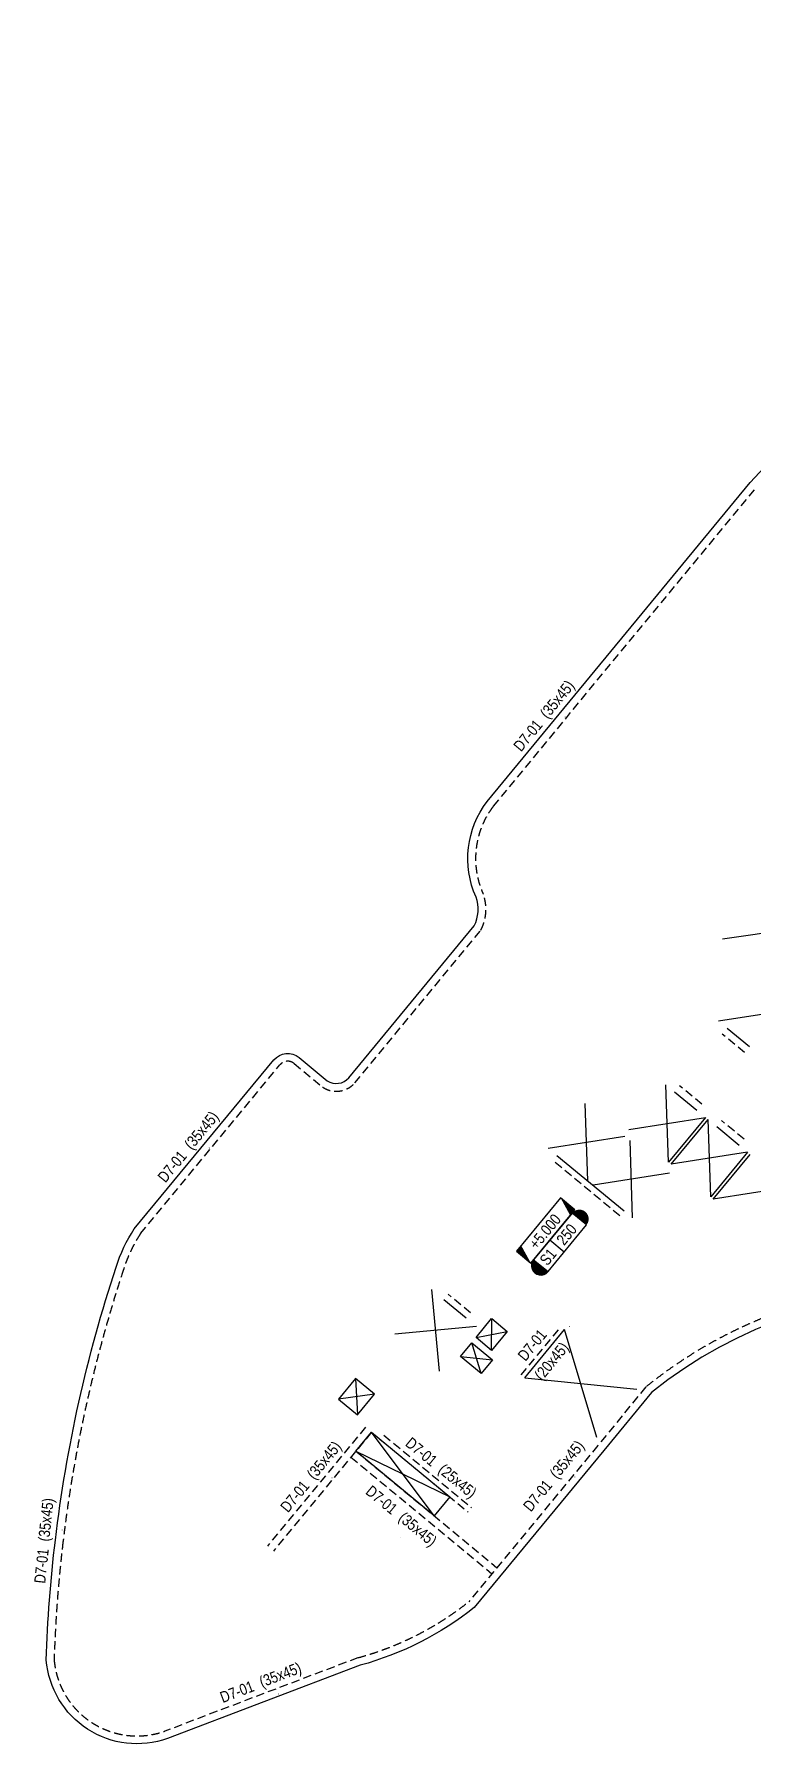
# Model space of a CAD drawing. Header units: millimetres. Extents: x 5400 to 3023951, y -127214 to 225084.
# Drawn here: x 866965 to 899169, y 14723 to 91281 of the extents above; entities that cross this region are included whole.
import ezdxf
from ezdxf.enums import TextEntityAlignment as Align

# ---------------------------------------------------------------- set-up
doc = ezdxf.new("R2010")
doc.units = ezdxf.units.MM
doc.header["$LTSCALE"] = 100
doc.linetypes.add('HIDDEN', pattern=[0.375, 0.25, -0.125])
for name, color, linetype in [('ccu11-Manh', 8, 'Continuous'), ('ccu11-Thay', 7, 'Continuous'), ('ccu12-Chidan', 9, 'Continuous'), ('ccu12-Khuat', 9, 'HIDDEN'), ('ccu12-Lomo', 2, 'Continuous'), ('ccu12-Text', 31, 'Continuous'), ('ccu12-Thay', 7, 'Continuous')]:
    doc.layers.add(name, color=color, linetype=linetype)
doc.layers.add('ccu12-Tencaukien', color=9, linetype='Continuous', lineweight=15)
doc.layers.add('KC-Tencaukien', color=9, linetype='Continuous', lineweight=15)
doc.styles.add('Arial Narrow', font='ARIALN.TTF')

# ---------------------------------------------------------------- blocks, each defined once
blk = doc.blocks.new('*U50')
at = {"layer": 'ccu12-Tencaukien', "color": 8, "ltscale": 10000}
blk.add_line((361, -155), (354, -155), dxfattribs=at)
at = {"layer": 'ccu12-Text', "color": 2, "style": 'Arial Narrow', "width": 0.8}
blk.add_attdef('SH', text='', height=300, dxfattribs=at).set_placement((276, 6), align=Align.BOTTOM_RIGHT)
at = {"layer": 'ccu12-Text', "color": 31, "style": 'Arial Narrow', "width": 0.8}
for tag, p in [('(', (508, -75)), ('KT', (633, -75)), (')', (963, -75))]:
    blk.add_attdef(tag, text='', height=250, dxfattribs=at).set_placement(p, align=Align.BOTTOM_LEFT)
blk = doc.blocks.new('*U51')
at = {"layer": 'ccu12-Tencaukien', "color": 8, "ltscale": 10000}
blk.add_line((361, -155), (354, -155), dxfattribs=at)
at = {"layer": 'ccu12-Text', "color": 2, "style": 'Arial Narrow', "width": 0.8}
blk.add_attdef('SH', text='', height=300, dxfattribs=at).set_placement((276, 6), align=Align.BOTTOM_RIGHT)
at = {"layer": 'ccu12-Text', "color": 31, "style": 'Arial Narrow', "width": 0.8}
for tag, p in [('(', (508, -75)), ('KT', (633, -75)), (')', (963, -75))]:
    blk.add_attdef(tag, text='', height=250, dxfattribs=at).set_placement(p, align=Align.BOTTOM_LEFT)
blk = doc.blocks.new('*U40')
at = {"layer": 'ccu12-Tencaukien', "color": 8, "ltscale": 10000}
blk.add_line((361, -155), (354, -155), dxfattribs=at)
at = {"layer": 'ccu12-Text', "color": 2, "style": 'Arial Narrow', "width": 0.8}
blk.add_attdef('SH', text='', height=300, dxfattribs=at).set_placement((276, 6), align=Align.BOTTOM_RIGHT)
at = {"layer": 'ccu12-Text', "color": 31, "style": 'Arial Narrow', "width": 0.8}
for tag, p in [('(', (508, -75)), ('KT', (633, -75)), (')', (963, -75))]:
    blk.add_attdef(tag, text='', height=250, dxfattribs=at).set_placement(p, align=Align.BOTTOM_LEFT)
blk = doc.blocks.new('ccu11-cmb-flat-8')
at = {"layer": 'ccu12-Chidan', "color": 7}
blk.add_lwpolyline([(0, 0), (1550, 0), (1550, 419), (0, 419)], close=True, dxfattribs=at)
at = {"layer": 'ccu12-Chidan'}
for points in [[(0, 0), (166, 419), (0, 419)], [(1550, 419), (1383, 0), (1550, 0)]]:
    blk.add_solid(points, dxfattribs=at)
at = {"layer": 'ccu12-Chidan', "color": 31, "style": 'Arial Narrow', "width": 0.8}
blk.add_attdef('+100.00', text='', height=250, dxfattribs=at).set_placement((745, 206), align=Align.MIDDLE_CENTER)
blk = doc.blocks.new('ccu11-chieudaysan-flat-2')
at = {"layer": 'ccu12-Chidan'}
for points in [[(-569, 0), (-569, 419, 1)], [(788, 419), (788, 0, 1)]]:
    blk.add_hatch(color=8, dxfattribs=at).paths.add_polyline_path(points)
at = {"layer": 'ccu12-Chidan', "color": 7}
blk.add_line((0, 0), (0, 419), dxfattribs=at)
blk.add_lwpolyline([(-569, 0), (788, 0), (788, 419), (-569, 419)], close=True, dxfattribs=at)
blk.add_arc((-569, 209), 209, 90, 270.0001, dxfattribs=at)
at = {"layer": 'ccu12-Chidan', "color": 31, "style": 'Arial Narrow', "width": 0.7}
for tag, p in [('S00', (-488, 209)), ('200', (100, 209))]:
    blk.add_attdef(tag, text='', height=250, dxfattribs=at).set_placement(p, align=Align.MIDDLE_LEFT)
blk = doc.blocks.new('*U45')
at = {"layer": 'ccu12-Tencaukien', "color": 8, "ltscale": 10000}
blk.add_line((361, -155), (354, -155), dxfattribs=at)
at = {"layer": 'ccu12-Text', "color": 2, "style": 'Arial Narrow', "width": 0.8}
blk.add_attdef('SH', text='', height=300, dxfattribs=at).set_placement((276, 6), align=Align.BOTTOM_RIGHT)
at = {"layer": 'ccu12-Text', "color": 31, "style": 'Arial Narrow', "width": 0.8}
for tag, p in [('(', (508, -75)), ('KT', (633, -75)), (')', (963, -75))]:
    blk.add_attdef(tag, text='', height=250, dxfattribs=at).set_placement(p, align=Align.BOTTOM_LEFT)
blk = doc.blocks.new('*U58')
at = {"layer": 'ccu12-Tencaukien', "color": 8, "ltscale": 10000}
blk.add_line((361, -155), (354, -155), dxfattribs=at)
at = {"layer": 'ccu12-Text', "color": 2, "style": 'Arial Narrow', "width": 0.8}
blk.add_attdef('SH', text='', height=300, dxfattribs=at).set_placement((276, 6), align=Align.BOTTOM_RIGHT)
at = {"layer": 'ccu12-Text', "color": 31, "style": 'Arial Narrow', "width": 0.8}
for tag, p in [('(', (508, -75)), ('KT', (633, -75)), (')', (963, -75))]:
    blk.add_attdef(tag, text='', height=250, dxfattribs=at).set_placement(p, align=Align.BOTTOM_LEFT)
blk = doc.blocks.new('Lomo T2')
at = {"layer": 'ccu11-Manh', "ltscale": 0.5}
for p, q in [((67418, 78152, 0), (63980, 79955)), ((51974, 79189, 0), (50533, 78862, 0)), ((51786, 78514, 0), (50722, 79539, 0)), ((63762, 79185), (67635, 78922, 0)), ((69413, 75826, 0), (69735, 74391, 0)), ((69059, 74575, 0), (70086, 75635, 0)), ((75972, 75009, 0), (77057, 75168, 0)), ((76933, 74736, 0), (76094, 75440, 0)), ((75374, 72893, 0), (76453, 74873, 0)), ((75972, 75009, 0), (75855, 72757, 0)), ((25535, 46546), (27890, 48298)), ((27350, 48744), (26075, 46101)), ((33081, 44140, 0), (32101, 41383, 0)), ((33852, 43504, 0), (31330, 42020, 0)), ((49386, 42341, 0), (47168, 40373, 0)), ((47849, 42775, 0), (48707, 39936, 0)), ((56100, 40703, 0), (55347, 39877, 0)), ((55829, 39741, 0), (55619, 40839, 0)), ((57170, 39362, 0), (56197, 40676, 0)), ((55925, 39714, 0), (57442, 40324, 0)), ((65655, 35663, 0), (64921, 35455, 0)), ((65546, 35279, 0), (65029, 35840, 0)), ((67367, 35179, 0), (65739, 35224, 0)), ((65849, 35608, 0), (67258, 34794, 0)), ((45671, 32651), (47467, 32974)), ((47250, 32205), (45889, 33420)), ((45298, 32652), (47005, 31339)), ((68773, 32235), (67404, 31794)), ((68553, 31469), (67618, 32561)), ((47223, 32108), (45080, 31882)), ((50473, 27798, 0), (49106, 27353, 0)), ((49318, 28122, 0), (50256, 27029, 0)), ((9575, 21015), (9581, 22437)), ((8880, 21588), (10275, 21863)), ((8179, 20740, 0), (9614, 20593, 0)), ((9104, 19976, 0), (8689, 21357, 0)), ((3478, 19759, 0), (3562, 18133)), ((4326, 19058), (2714, 18834))]:
    blk.add_line(p, q, dxfattribs=at)
at = {"layer": 'ccu12-Lomo', "ltscale": 0.5, "elevation": 0}
for points in [[(63980, 79955), (67635, 78922), (67418, 78152), (63762, 79185), (63980, 79955)], [(51786, 78514), (51974, 79189), (50722, 79539), (50533, 78862), (51784, 78516)], [(69413, 75826), (70086, 75635), (69735, 74391), (69059, 74575), (69413, 75826)], [(76933, 74736), (77057, 75168), (76094, 75440), (75374, 72893), (75855, 72757), (76453, 74873), (76933, 74736)], [(27350, 48744), (25535, 46546), (26075, 46101), (27890, 48298), (27350, 48744)], [(33852, 43504), (32101, 41383), (31330, 42020), (33081, 44140), (33852, 43504)], [(47849, 42775), (49386, 42341), (48707, 39936), (47168, 40373), (47849, 42775)], [(55829, 39741), (56100, 40703), (55619, 40839), (55347, 39877), (55829, 39741)], [(55925, 39714), (56197, 40676), (57442, 40324), (57170, 39362), (55925, 39714)], [(65029, 35840), (65655, 35663), (65546, 35279), (64921, 35455), (65029, 35840)], [(65847, 35608), (65739, 35224), (67258, 34794), (67367, 35179), (65849, 35608)], [(45671, 32651), (45889, 33420), (47467, 32974), (47250, 32205), (45671, 32651)], [(45298, 32652), (47223, 32108), (47005, 31338), (45080, 31882), (45298, 32652)], [(68773, 32235), (67618, 32561), (67404, 31794), (68553, 31469), (68770, 32237)], [(49318, 28122), (50473, 27798), (50256, 27029), (49106, 27353), (49318, 28122)], [(8179, 20740), (8689, 21357), (9614, 20593), (9104, 19976), (8179, 20740)], [(4326, 19058), (3478, 19759), (2714, 18834), (3562, 18133), (4326, 19058)]]:
    blk.add_lwpolyline(points, dxfattribs=at)
at = {"layer": 'ccu12-Lomo', "ltscale": 0.5}
blk.add_lwpolyline([(9581, 22437), (10275, 21863), (9575, 21015), (8880, 21588), (9580, 22436)], dxfattribs=at)
blk = doc.blocks.new('*U49')
at = {"layer": 'ccu12-Tencaukien', "color": 8, "ltscale": 10000}
blk.add_line((361, -155), (354, -155), dxfattribs=at)
at = {"layer": 'ccu12-Text', "color": 2, "style": 'Arial Narrow', "width": 0.8}
blk.add_attdef('SH', text='', height=300, dxfattribs=at).set_placement((276, 6), align=Align.BOTTOM_RIGHT)
at = {"layer": 'ccu12-Text', "color": 31, "style": 'Arial Narrow', "width": 0.8}
for tag, p in [('(', (508, -75)), ('KT', (633, -75)), (')', (963, -75))]:
    blk.add_attdef(tag, text='', height=250, dxfattribs=at).set_placement(p, align=Align.BOTTOM_LEFT)

msp = doc.modelspace()

# ---------------------------------------------------------------- linework, layer by layer
at = {"layer": 'ccu11-Manh', "ltscale": 0.5}
for p, q in [((897812, 50767.5), (901281.2, 51274.5)), ((897629.9, 47091.9), (901058.9, 47632.1, 0)), ((895391.7, 40769.7), (895273.9, 44239)), ((891778.3, 39927.8, 0), (891660.5, 43397.2, 0)), ((893618.3, 42234.3), (897047.3, 42774.5, 0)), ((897280.8, 39209.7, 0), (897162.9, 42679, 0)), ((890004.9, 41392.4, 0), (893433.9, 41932.6, 0)), ((893783.1, 38272.2, 0), (893665.3, 41741.6, 0)), ((898936.4, 41214.4, 0), (895507.3, 40674.2, 0)), ((895438.7, 40277, 0), (892009.7, 39736.8, 0)), ((900825.5, 39654.3), (897396.4, 39114.1)), ((885132.6, 31409.4), (884783.4, 35069.7)), ((886788.2, 33414.2), (883127.8, 33065)), ((892185.3, 28438.2, 0), (890729.8, 33271.6)), ((888946.9, 31112.6), (893968.3, 30597.2, 0))]:
    msp.add_line(p, q, dxfattribs=at)
at = {"layer": 'ccu11-Manh', "ltscale": 30}
msp.add_lwpolyline([(884883.9, 24935.7), (882083.3, 28675.1)], dxfattribs=at)
at = {"layer": 'ccu11-Manh', "ltscale": 30, "elevation": 0}
msp.add_lwpolyline([(881382.9, 27826.9), (885584.3, 25783.8)], dxfattribs=at)
at = {"layer": 'ccu11-Thay', "ltscale": 0.5}
for p, q in [((898015.4, 46773.6), (899017.8, 45945.8, 0)), ((895659.4, 43920.7), (896661.8, 43092.9, 0)), ((897548.5, 42360.6, 0), (898550.8, 41532.8, 0)), ((890390.4, 41074, 0), (893397.6, 38590.6, 0)), ((885323.2, 34624), (886325.5, 33796.2))]:
    msp.add_line(p, q, dxfattribs=at)
at = {"layer": 'ccu11-Thay'}
for p, q in [((897047.3, 42774.5, 0), (895391.7, 40769.7)), ((895507.3, 40674.2, 0), (897162.9, 42679, 0)), ((898936.4, 41214.4, 0), (897280.8, 39209.7, 0)), ((897396.4, 39114.1), (899052, 41118.9, 0))]:
    msp.add_line(p, q, dxfattribs=at)
at = {"layer": 'ccu12-Khuat', "ltscale": 15}
for p, q in [((898794.9, 45675.9, 0), (897792.5, 46503.7)), ((896884.6, 43362.7, 0), (895882.2, 44190.5)), ((898773.7, 41802.7, 0), (897771.3, 42630.4, 0)), ((893206.5, 38359.3, 0), (890199.4, 40842.7, 0)), ((886516.6, 34027.5), (885514.2, 34855.3)), ((888792.7, 31240), (890575.6, 33399)), ((881813.5, 28897.9), (877419.8, 23577.6)), ((882083.3, 28675.1), (877689.6, 23354.8)), ((882476.6, 28350.3), (886409, 25102.8)), ((882635.8, 28543.1), (886568.1, 25295.6)), ((881382.9, 27826.9), (887700.1, 22609.9)), ((881160, 27557), (887477.2, 22340))]:
    msp.add_line(p, q, dxfattribs=at)
at = {"layer": 'ccu12-Khuat', "ltscale": 15, "elevation": 0}
msp.add_lwpolyline([(921150.7, 30139.7, 0.3645198), (894379.1, 30705.2), (892216.7, 28079), (886437, 21080.3, -0.1018223), (881469.7, 18574.9), (872822.1, 15288.4, -0.4909488), (867859.5, 18482.2, -0.0220421), (868261.6, 23796.9, -0.050333), (870971.8, 35963.9, -0.0708354), (871734.5, 37573.1), (877978.3, 45124.9, -0.4142019), (878612, 45185.5), (879884.2, 44134.9, 0.380323), (881334.4, 44320.3), (886978.6, 51154.8, 0.2104612), (887090.7, 52771.9, -0.2775668), (887544.5, 56708.5), (899322.9, 70978.2, -0.1140935)], format="xyb", dxfattribs=at)
at = {"layer": 'ccu12-Thay', "ltscale": 0.5}
msp.add_line((888946.9, 31112.6), (890729.8, 33271.6), dxfattribs=at)
at = {"layer": 'ccu12-Thay', "ltscale": 0.5, "elevation": 0}
msp.add_lwpolyline([(920910.6, 29884.8, 0.3638549), (894626.4, 30454.9), (892486.7, 27856.3), (886683.4, 20829.1, -0.1021747), (881578, 18241.6), (872942.9, 14959.9, -0.4928533), (867509.1, 18473.1, -0.022125), (867914.1, 23838.7, -0.0503201), (870638.5, 36070.9, -0.0714261), (871453, 37781.9), (877708.5, 45347.9, -0.4142019), (878834.9, 45455.4), (880093.7, 44415.8, 0.3732637), (881067.8, 44547.1), (886684.6, 51348.4, 0.2029712), (886765.8, 52640.9, -0.2769801), (887270.9, 56926.8), (899054.5, 71202.9, -0.1142244), (902958.9, 74105.4, -0.2930793)], format="xyb", dxfattribs=at)
at = {"layer": 'ccu12-Thay', "ltscale": 0.5}
msp.add_lwpolyline([(885584.3, 25783.8), (884883.9, 24935.7), (881382.9, 27826.9), (882083.3, 28675.1)], close=True, dxfattribs=at)

# ---------------------------------------------------------------- block references
at = {"layer": 'ccu12-Lomo'}
msp.add_blockref('Lomo T2', (877885.2, 11326.5), dxfattribs=at)
at = {"layer": 'ccu12-Tencaukien'}
ref = msp.add_blockref('*U50', (890125.9, 60386.4), dxfattribs=dict(at, xscale=1.815893337873054, yscale=1.815893337873054, zscale=1.815893337873054, rotation=50.44092590918682))
ref.add_attrib('KT', '(35x45)', dxfattribs={"color": 31, "height": 500, "rotation": 50.440926, "style": 'Arial Narrow'}).set_placement((890088.9, 60494.9, 0), align=Align.BOTTOM_LEFT)
ref.add_attrib('SH', 'D7-01', dxfattribs={"color": 2, "height": 500, "rotation": 50.440926, "style": 'Arial Narrow'}).set_placement((889894.8, 60224, 0), align=Align.BOTTOM_RIGHT)
ref = msp.add_blockref('*U45', (874185.6, 41084.4, 0), dxfattribs=dict(at, xscale=1.815893337873054, yscale=1.815893337873054, zscale=1.815893337873054, rotation=50.44092590918682))
ref.add_attrib('KT', '(35x45)', dxfattribs={"color": 31, "height": 500, "rotation": 50.440926, "style": 'Arial Narrow'}).set_placement((874148.5, 41192.9, 0), align=Align.BOTTOM_LEFT)
ref.add_attrib('SH', 'D7-01', dxfattribs={"color": 2, "height": 500, "rotation": 50.440926, "style": 'Arial Narrow'}).set_placement((873954.4, 40922, 0), align=Align.BOTTOM_RIGHT)
ref = msp.add_blockref('*U58', (890319.5, 33089.1), dxfattribs=dict(at, xscale=1.815893337873054, yscale=1.815893337873054, zscale=1.815893337873054, rotation=50.44092590918682))
ref.add_attrib('KT', '(20x45)', dxfattribs={"color": 31, "height": 500, "rotation": 50.440926, "style": 'Arial Narrow'}).set_placement((889835.7, 30853.9, 0), align=Align.BOTTOM_LEFT)
ref.add_attrib('SH', 'D7-01', dxfattribs={"color": 2, "height": 500, "rotation": 50.440926, "style": 'Arial Narrow'}).set_placement((890088.3, 32926.7, 0), align=Align.BOTTOM_RIGHT)
ref = msp.add_blockref('*U49', (884826.8, 26766.1, 0), dxfattribs=dict(at, xscale=1.815893337873054, yscale=1.815893337873054, zscale=1.815893337873054, rotation=320.4488798636559))
ref.add_attrib('KT', '(25x45)', dxfattribs={"color": 31, "height": 500, "rotation": 320.44888, "style": 'Arial Narrow'}).set_placement((884935.3, 26803.2, 0), align=Align.BOTTOM_LEFT)
ref.add_attrib('SH', 'D7-01', dxfattribs={"color": 2, "height": 500, "rotation": 320.44888, "style": 'Arial Narrow'}).set_placement((884664.4, 26997.2, 0), align=Align.BOTTOM_RIGHT)
ref = msp.add_blockref('*U45', (879679.9, 26311.8, 0), dxfattribs=dict(at, xscale=1.815893337873054, yscale=1.815893337873054, zscale=1.815893337873054, rotation=50.44092590918682))
ref.add_attrib('KT', '(35x45)', dxfattribs={"color": 31, "height": 500, "rotation": 50.440926, "style": 'Arial Narrow'}).set_placement((879642.8, 26420.3, 0), align=Align.BOTTOM_LEFT)
ref.add_attrib('SH', 'D7-01', dxfattribs={"color": 2, "height": 500, "rotation": 50.440926, "style": 'Arial Narrow'}).set_placement((879448.7, 26149.4, 0), align=Align.BOTTOM_RIGHT)
ref = msp.add_blockref('*U45', (890562.9, 26345.4, 0), dxfattribs=dict(at, xscale=1.815893337873054, yscale=1.815893337873054, zscale=1.815893337873054, rotation=50.44092590918682))
ref.add_attrib('KT', '(35x45)', dxfattribs={"color": 31, "height": 500, "rotation": 50.440926, "style": 'Arial Narrow'}).set_placement((890525.8, 26453.9, 0), align=Align.BOTTOM_LEFT)
ref.add_attrib('SH', 'D7-01', dxfattribs={"color": 2, "height": 500, "rotation": 50.440926, "style": 'Arial Narrow'}).set_placement((890331.7, 26183.1, 0), align=Align.BOTTOM_RIGHT)
ref = msp.add_blockref('*U49', (883046, 24609.8, 0), dxfattribs=dict(at, xscale=1.815893337873054, yscale=1.815893337873054, zscale=1.815893337873054, rotation=320.4488798636559))
ref.add_attrib('KT', '(35x45)', dxfattribs={"color": 31, "height": 500, "rotation": 320.44888, "style": 'Arial Narrow'}).set_placement((883154.5, 24646.9, 0), align=Align.BOTTOM_LEFT)
ref.add_attrib('SH', 'D7-01', dxfattribs={"color": 2, "height": 500, "rotation": 320.44888, "style": 'Arial Narrow'}).set_placement((882883.6, 24840.9, 0), align=Align.BOTTOM_RIGHT)
ref = msp.add_blockref('*U40', (867876.9, 23680.5, 0), dxfattribs=dict(at, xscale=1.815893337873054, yscale=1.815893337873054, zscale=1.815893337873054, rotation=83.86004537470342))
ref.add_attrib('KT', '(35x45)', dxfattribs={"color": 31, "height": 500, "rotation": 83.860045, "style": 'Arial Narrow'}).set_placement((867786.2, 23750.7), align=Align.BOTTOM_LEFT)
ref.add_attrib('SH', 'D7-01', dxfattribs={"color": 2, "height": 500, "rotation": 83.860045, "style": 'Arial Narrow'}).set_placement((867773.4, 23417.7), align=Align.BOTTOM_RIGHT)
ref = msp.add_blockref('*U51', (877206, 16984.7, 0), dxfattribs=dict(at, xscale=1.815893337873054, yscale=1.815893337873054, zscale=1.815893337873054, rotation=20.80877027959538))
ref.add_attrib('KT', '(35x45)', dxfattribs={"color": 31, "height": 500, "rotation": 20.80877, "style": 'Arial Narrow'}).set_placement((877227.5, 17097.3), align=Align.BOTTOM_LEFT)
ref.add_attrib('SH', 'D7-01', dxfattribs={"color": 2, "height": 500, "rotation": 20.80877, "style": 'Arial Narrow'}).set_placement((876924.8, 16957.8), align=Align.BOTTOM_RIGHT)
at = {"layer": 'KC-Tencaukien'}
ref = msp.add_blockref('ccu11-cmb-flat-8', (889221.7, 36250.7), dxfattribs=dict(at, xscale=1.999999999999999, yscale=1.999999999999999, zscale=1.999999999999999, rotation=50.44882673785607))
ref.add_attrib('+100.00', '+5.000', dxfattribs={"layer": 'ccu12-Chidan', "color": 31, "height": 500, "rotation": 50.448827, "style": 'Arial Narrow'}).set_placement((889853.7, 37661.6), align=Align.MIDDLE_CENTER)
ref = msp.add_blockref('ccu11-chieudaysan-flat-2', (890715.2, 36743.2), dxfattribs=dict(at, xscale=1.999999999999999, yscale=1.999999999999999, zscale=1.999999999999999, rotation=50.44882673785607))
ref.add_attrib('S00', 'S1', dxfattribs={"layer": 'ccu12-Chidan', "color": 31, "height": 500, "rotation": 50.448827, "style": 'Arial Narrow'}).set_placement((889770.6, 36257.4), align=Align.MIDDLE_LEFT)
ref.add_attrib('200', '250', dxfattribs={"layer": 'ccu12-Chidan', "color": 31, "height": 500, "rotation": 50.448827, "style": 'Arial Narrow'}).set_placement((890519.5, 37164.2), align=Align.MIDDLE_LEFT)

doc.saveas('drawing.dxf')
